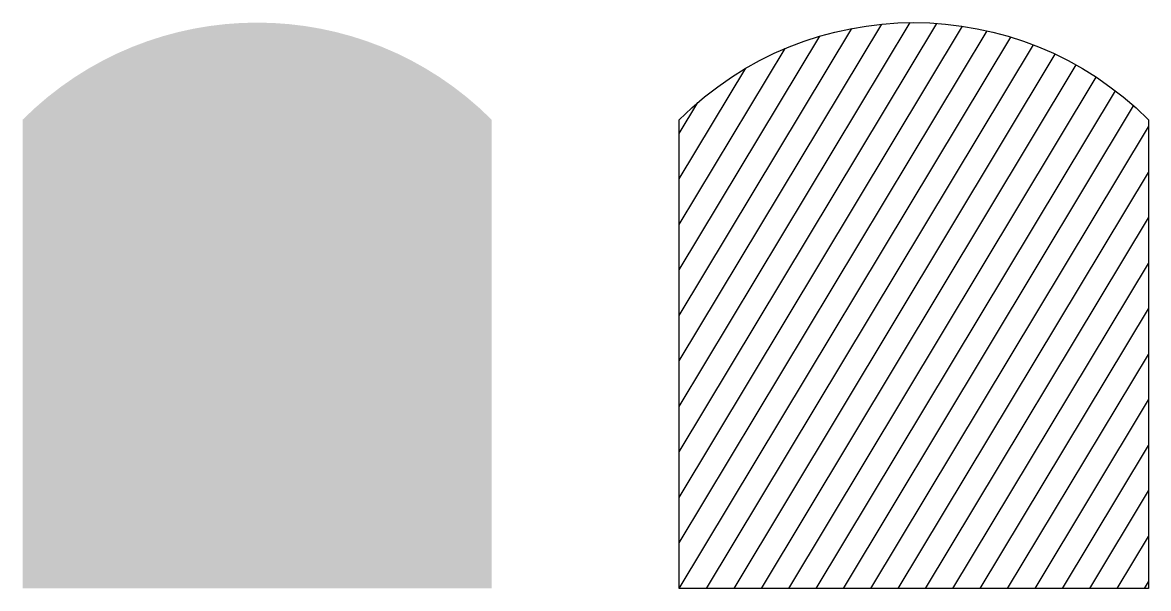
# Model space of a CAD drawing. Header units: inches. Extents: x 0 to 6, y 0 to 3.02.
import ezdxf

# ---------------------------------------------------------------- set-up
doc = ezdxf.new("R2010")
doc.units = ezdxf.units.IN
doc.header["$MEASUREMENT"] = 0

msp = doc.modelspace()

# ---------------------------------------------------------------- hatches: boundary and pattern name
h = msp.add_hatch(color=256)
h.dxf.hatch_style = 1
edge = h.paths.add_edge_path()
edge.add_line((0, 0), (2e-16, 2.5))
edge.add_arc((1.25, 1.25), 1.767766952966368, 45, 135, ccw=False)
edge.add_line((2.5, 2.5), (2.499999999999999, 0))
edge.add_line((2.499999999999999, 0), (0, 0))
h = msp.add_hatch()
h.set_pattern_fill('ANSI31', color=256, angle=194)
h.set_pattern_definition([(239, (0, 0), (0.107145912587764, -0.0643797593637568), [])])
edge = h.paths.add_edge_path()
edge.add_line((3.5, 0), (3.5, 2.5))
edge.add_arc((4.75, 1.25), 1.767766952966368, 45, 135, ccw=False)
edge.add_line((6, 2.5), (6, 0))
edge.add_line((6, 0), (3.5, 0))

# ---------------------------------------------------------------- linework, layer by layer
msp.add_lwpolyline([(3.5, 0), (3.5, 2.5, -0.4142135623730951), (6, 2.5), (6, 0)], format="xyb", close=True)

doc.saveas('drawing.dxf')
